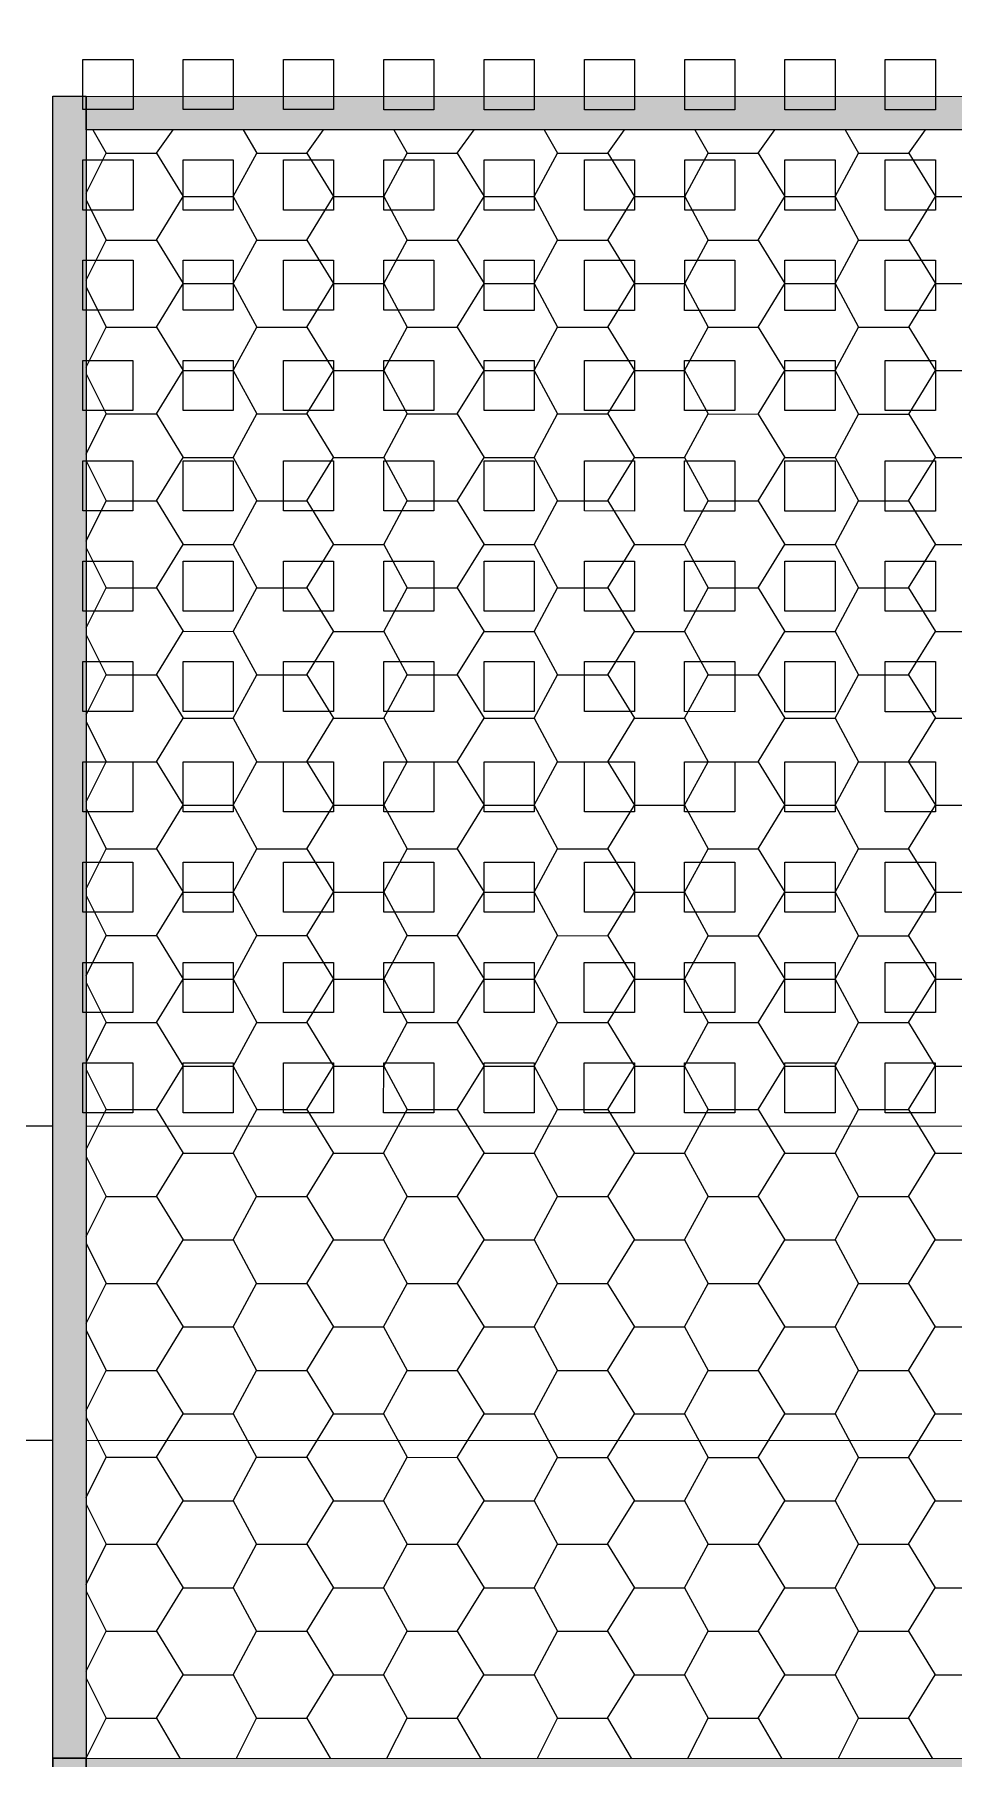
# Model space of a CAD drawing. Extents: x 3377 to 3790, y 1673 to 1846.
# Drawn here: x 3518.542 to 3519.705, y 1739.272 to 1741.454 of the extents above; entities that cross this region are included whole.
import ezdxf

# ---------------------------------------------------------------- set-up
doc = ezdxf.new("R2010")
doc.units = 0
doc.header["$LTSCALE"] = 2
doc.layers.add('PDF7_0', color=7, linetype='Continuous', true_color=0xc6c6c6)
doc.layers.add('PDF7_04-DETALHE', color=7, linetype='Continuous', true_color=0xc6c6c6)

msp = doc.modelspace()

# ---------------------------------------------------------------- linework, layer by layer
at = {"layer": 'PDF7_0', "color": 7, "lineweight": 0}
msp.add_lwpolyline([(3535.3855, 1740.0119), (3535.4109, 1740.0246, 0.281336), (3525.315, 1746.2033, 0.281573), (3515.2182, 1740.026), (3515.2436, 1740.0133, -0.281686), (3525.315, 1746.1737, -0.281456)], format="xyb", close=True, dxfattribs=at)
for points in [[(3535.1359, 1740.2658, 0.27384), (3525.315, 1746.0721, 0.27384), (3515.4933, 1740.2672), (3515.8402, 1740.0725, -0.27356), (3525.3149, 1745.6743, -0.273821), (3534.7846, 1740.0712), (3534.7381, 1740.1558), (3535.0893, 1740.3547), (3535.1359, 1740.2658), (3535.212, 1740.0712)], [(3535.0851, 1740.2828, 0.272189), (3525.315, 1746.0383, 0.272189), (3515.5441, 1740.2841), (3515.8276, 1740.1233, -0.272462), (3525.3149, 1745.7124), (3525.315, 1746.0383), (3525.3149, 1745.7124, -0.272294), (3534.8016, 1740.122)], [(3535.1866, 1740.0712), (3534.7846, 1740.0712), (3534.6704, 1740.0712, 0.272283), (3525.3149, 1745.5728, 0.272349), (3515.9545, 1740.0725), (3515.8402, 1740.0725), (3515.4425, 1740.0725)]]:
    msp.add_lwpolyline(points, format="xyb", dxfattribs=at)
for points in [[(3518.5653, 1740.0723), (3516.3015, 1740.0725), (3516.5173, 1740.4363), (3516.7543, 1740.7875), (3516.9997, 1741.1303), (3517.2621, 1741.4603), (3517.533, 1741.7819), (3517.8207, 1742.0908), (3518.1212, 1742.387), (3518.4301, 1742.6747), (3521.8661, 1742.6744), (3521.866, 1741.3754)], [(3520.7953, 1740.0722), (3518.6076, 1740.0723)], [(3518.5653, 1739.6745), (3515.8402, 1739.6747), (3515.8401, 1737.9737)], [(3520.7953, 1739.6744), (3518.6076, 1739.6745)], [(3518.5653, 1739.2725), (3518.5651, 1737.1737)]]:
    msp.add_lwpolyline(points, dxfattribs=at)
for points in [[(3518.5654, 1741.3756), (3518.6077, 1741.3756), (3518.6076, 1739.2725), (3518.5653, 1739.2725)], [(3520.7954, 1741.3755), (3520.7954, 1741.3331), (3518.6077, 1741.3333), (3518.6077, 1741.3756)], [(3518.5653, 1739.2725), (3518.6076, 1739.2725), (3518.6074, 1737.1737), (3518.5651, 1737.1737)], [(3518.6074, 1737.1737), (3518.6076, 1739.2725)], [(3520.7953, 1739.2724), (3520.7953, 1739.2343), (3518.6076, 1739.2345), (3518.6076, 1739.2725)]]:
    msp.add_lwpolyline(points, close=True, dxfattribs=at)
at = {"layer": 'PDF7_0', "lineweight": 0}
for points in [[(3518.6162, 1741.3333), (3518.6331, 1741.3037), (3518.6966, 1741.3037), (3518.7177, 1741.3333)], [(3518.8066, 1741.3333), (3518.8235, 1741.3036), (3518.887, 1741.3036), (3518.9082, 1741.3333)], [(3518.997, 1741.3333), (3519.0139, 1741.3036), (3519.0774, 1741.3036), (3519.0986, 1741.3332)], [(3519.1874, 1741.3332), (3519.2044, 1741.3036), (3519.2678, 1741.3036), (3519.289, 1741.3332)], [(3519.3779, 1741.3332), (3519.3948, 1741.3036), (3519.4583, 1741.3036), (3519.4794, 1741.3332)], [(3519.5683, 1741.3332), (3519.5852, 1741.3036), (3519.6487, 1741.3036), (3519.6698, 1741.3332)], [(3518.6077, 1741.2529), (3518.6331, 1741.3037)], [(3518.6966, 1741.3037), (3518.7304, 1741.2486), (3518.7939, 1741.2486), (3518.8235, 1741.3036)], [(3518.887, 1741.3036), (3518.9209, 1741.2486), (3518.9843, 1741.2486), (3519.0139, 1741.3036)], [(3519.0774, 1741.3036), (3519.1113, 1741.2486), (3519.1747, 1741.2486), (3519.2044, 1741.3036)], [(3519.2678, 1741.3036), (3519.3017, 1741.2486), (3519.3652, 1741.2486), (3519.3948, 1741.3036)], [(3519.4583, 1741.3036), (3519.4921, 1741.2486), (3519.5556, 1741.2486), (3519.5852, 1741.3036)], [(3519.6487, 1741.3036), (3519.6825, 1741.2486), (3519.746, 1741.2486), (3519.7756, 1741.3036)], [(3518.6077, 1741.2444), (3518.6331, 1741.1936), (3518.6966, 1741.1936), (3518.7304, 1741.2486)], [(3518.7939, 1741.2486), (3518.8235, 1741.1936), (3518.887, 1741.1936), (3518.9209, 1741.2486)], [(3518.9843, 1741.2486), (3519.0139, 1741.1936), (3519.0774, 1741.1936), (3519.1113, 1741.2486)], [(3519.1747, 1741.2486), (3519.2044, 1741.1936), (3519.2678, 1741.1936), (3519.3017, 1741.2486)], [(3519.3652, 1741.2486), (3519.3948, 1741.1936), (3519.4582, 1741.1936), (3519.4921, 1741.2486)], [(3519.5556, 1741.2486), (3519.5852, 1741.1936), (3519.6487, 1741.1936), (3519.6825, 1741.2486)], [(3518.6077, 1741.1429), (3518.6331, 1741.1936)], [(3518.6966, 1741.1936), (3518.7304, 1741.1386), (3518.7939, 1741.1386), (3518.8235, 1741.1936)], [(3518.887, 1741.1936), (3518.9208, 1741.1386), (3518.9843, 1741.1386), (3519.0139, 1741.1936)], [(3519.0774, 1741.1936), (3519.1113, 1741.1386), (3519.1747, 1741.1386), (3519.2044, 1741.1936)], [(3519.2678, 1741.1936), (3519.3017, 1741.1386), (3519.3652, 1741.1386), (3519.3948, 1741.1936)], [(3519.4582, 1741.1936), (3519.4921, 1741.1386), (3519.5556, 1741.1386), (3519.5852, 1741.1936)], [(3519.6487, 1741.1936), (3519.6825, 1741.1386), (3519.746, 1741.1386), (3519.7756, 1741.1936)], [(3518.6077, 1741.1344), (3518.6331, 1741.0836), (3518.6966, 1741.0836), (3518.7304, 1741.1386)], [(3518.7939, 1741.1386), (3518.8235, 1741.0836), (3518.887, 1741.0836), (3518.9208, 1741.1386)], [(3518.9843, 1741.1386), (3519.0139, 1741.0836), (3519.0774, 1741.0836), (3519.1113, 1741.1386)], [(3519.1747, 1741.1386), (3519.2044, 1741.0836), (3519.2678, 1741.0836), (3519.3017, 1741.1386)], [(3519.3652, 1741.1386), (3519.3948, 1741.0836), (3519.4582, 1741.0836), (3519.4921, 1741.1386)], [(3519.5556, 1741.1386), (3519.5852, 1741.0836), (3519.6487, 1741.0836), (3519.6825, 1741.1386)], [(3518.6077, 1741.0328), (3518.6331, 1741.0836)], [(3518.6966, 1741.0836), (3518.7304, 1741.0286), (3518.7939, 1741.0286), (3518.8235, 1741.0836)], [(3518.887, 1741.0836), (3518.9208, 1741.0286), (3518.9843, 1741.0286), (3519.0139, 1741.0836)], [(3519.0774, 1741.0836), (3519.1113, 1741.0286), (3519.1747, 1741.0286), (3519.2044, 1741.0836)], [(3519.2678, 1741.0836), (3519.3017, 1741.0286), (3519.3651, 1741.0286), (3519.3948, 1741.0836)], [(3519.4582, 1741.0836), (3519.4921, 1741.0286), (3519.5556, 1741.0286), (3519.5852, 1741.0836)], [(3519.6487, 1741.0836), (3519.6825, 1741.0285), (3519.746, 1741.0285), (3519.7756, 1741.0835)], [(3518.6077, 1741.0244), (3518.6331, 1740.9736), (3518.6966, 1740.9736), (3518.7304, 1741.0286)], [(3518.7939, 1741.0286), (3518.8235, 1740.9736), (3518.887, 1740.9736), (3518.9208, 1741.0286)], [(3518.9843, 1741.0286), (3519.0139, 1740.9736), (3519.0774, 1740.9736), (3519.1113, 1741.0286)], [(3519.1747, 1741.0286), (3519.2043, 1740.9736), (3519.2678, 1740.9736), (3519.3017, 1741.0286)], [(3519.3651, 1741.0286), (3519.3948, 1740.9736), (3519.4582, 1740.9735), (3519.4921, 1741.0286)], [(3519.5556, 1741.0286), (3519.5852, 1740.9735), (3519.6487, 1740.9735), (3519.6825, 1741.0285)], [(3518.6077, 1740.9228), (3518.6331, 1740.9736)], [(3518.6966, 1740.9736), (3518.7304, 1740.9186), (3518.7939, 1740.9186), (3518.8235, 1740.9736)], [(3518.887, 1740.9736), (3518.9208, 1740.9186), (3518.9843, 1740.9186), (3519.0139, 1740.9736)], [(3519.0774, 1740.9736), (3519.1112, 1740.9186), (3519.1747, 1740.9186), (3519.2043, 1740.9736)], [(3519.2678, 1740.9736), (3519.3017, 1740.9185), (3519.3651, 1740.9185), (3519.3948, 1740.9736)], [(3519.4582, 1740.9735), (3519.4921, 1740.9185), (3519.5556, 1740.9185), (3519.5852, 1740.9735)], [(3519.6487, 1740.9735), (3519.6825, 1740.9185), (3519.746, 1740.9185), (3519.7756, 1740.9735)], [(3518.6077, 1740.9144), (3518.6331, 1740.8636), (3518.6966, 1740.8636), (3518.7304, 1740.9186)], [(3518.7939, 1740.9186), (3518.8235, 1740.8636), (3518.887, 1740.8636), (3518.9208, 1740.9186)], [(3518.9843, 1740.9186), (3519.0139, 1740.8636), (3519.0774, 1740.8636), (3519.1112, 1740.9186)], [(3519.1747, 1740.9186), (3519.2043, 1740.8635), (3519.2678, 1740.8635), (3519.3017, 1740.9185)], [(3519.3651, 1740.9185), (3519.3948, 1740.8635), (3519.4582, 1740.8635), (3519.4921, 1740.9185)], [(3519.5556, 1740.9185), (3519.5852, 1740.8635), (3519.6486, 1740.8635), (3519.6825, 1740.9185)], [(3518.6077, 1740.8128), (3518.6331, 1740.8636)], [(3518.6966, 1740.8636), (3518.7304, 1740.8086), (3518.7939, 1740.8086), (3518.8235, 1740.8636)], [(3518.887, 1740.8636), (3518.9208, 1740.8086), (3518.9843, 1740.8086), (3519.0139, 1740.8636)], [(3519.0774, 1740.8636), (3519.1112, 1740.8085), (3519.1747, 1740.8085), (3519.2043, 1740.8635)], [(3519.2678, 1740.8635), (3519.3017, 1740.8085), (3519.3651, 1740.8085), (3519.3948, 1740.8635)], [(3519.4582, 1740.8635), (3519.4921, 1740.8085), (3519.5555, 1740.8085), (3519.5852, 1740.8635)], [(3519.6486, 1740.8635), (3519.6825, 1740.8085), (3519.746, 1740.8085), (3519.7756, 1740.8635)], [(3518.6077, 1740.8043), (3518.6331, 1740.7536), (3518.6966, 1740.7536), (3518.7304, 1740.8086)], [(3518.7939, 1740.8086), (3518.8235, 1740.7536), (3518.887, 1740.7535), (3518.9208, 1740.8086)], [(3518.9843, 1740.8086), (3519.0139, 1740.7535), (3519.0774, 1740.7535), (3519.1112, 1740.8085)], [(3519.1747, 1740.8085), (3519.2043, 1740.7535), (3519.2678, 1740.7535), (3519.3017, 1740.8085)], [(3519.3651, 1740.8085), (3519.3947, 1740.7535), (3519.4582, 1740.7535), (3519.4921, 1740.8085)], [(3519.5555, 1740.8085), (3519.5852, 1740.7535), (3519.6486, 1740.7535), (3519.6825, 1740.8085)], [(3518.6077, 1740.7028), (3518.6331, 1740.7536)], [(3518.6966, 1740.7536), (3518.7304, 1740.6986), (3518.7939, 1740.6985), (3518.8235, 1740.7536)], [(3518.887, 1740.7535), (3518.9208, 1740.6985), (3518.9843, 1740.6985), (3519.0139, 1740.7535)], [(3519.0774, 1740.7535), (3519.1112, 1740.6985), (3519.1747, 1740.6985), (3519.2043, 1740.7535)], [(3519.2678, 1740.7535), (3519.3016, 1740.6985), (3519.3651, 1740.6985), (3519.3947, 1740.7535)], [(3519.4582, 1740.7535), (3519.4921, 1740.6985), (3519.5555, 1740.6985), (3519.5852, 1740.7535)], [(3519.6486, 1740.7535), (3519.6825, 1740.6985), (3519.746, 1740.6985), (3519.7756, 1740.7535)], [(3518.6077, 1740.6943), (3518.6331, 1740.6435), (3518.6965, 1740.6435), (3518.7304, 1740.6986)], [(3518.7939, 1740.6985), (3518.8235, 1740.6435), (3518.887, 1740.6435), (3518.9208, 1740.6985)], [(3518.9843, 1740.6985), (3519.0139, 1740.6435), (3519.0774, 1740.6435), (3519.1112, 1740.6985)], [(3519.1747, 1740.6985), (3519.2043, 1740.6435), (3519.2678, 1740.6435), (3519.3016, 1740.6985)], [(3519.3651, 1740.6985), (3519.3947, 1740.6435), (3519.4582, 1740.6435), (3519.4921, 1740.6985)], [(3519.5555, 1740.6985), (3519.5852, 1740.6435), (3519.6486, 1740.6435), (3519.6825, 1740.6985)], [(3518.6077, 1740.5928), (3518.6331, 1740.6435)], [(3518.6965, 1740.6435), (3518.7304, 1740.5885), (3518.7939, 1740.5885), (3518.8235, 1740.6435)], [(3518.887, 1740.6435), (3518.9208, 1740.5885), (3518.9843, 1740.5885), (3519.0139, 1740.6435)], [(3519.0774, 1740.6435), (3519.1112, 1740.5885), (3519.1747, 1740.5885), (3519.2043, 1740.6435)], [(3519.2678, 1740.6435), (3519.3016, 1740.5885), (3519.3651, 1740.5885), (3519.3947, 1740.6435)], [(3519.4582, 1740.6435), (3519.4921, 1740.5885), (3519.5555, 1740.5885), (3519.5852, 1740.6435)], [(3519.6486, 1740.6435), (3519.6825, 1740.5885), (3519.7459, 1740.5885), (3519.7756, 1740.6435)], [(3518.6077, 1740.5843), (3518.6331, 1740.5335), (3518.6965, 1740.5335), (3518.7304, 1740.5885)], [(3518.7939, 1740.5885), (3518.8235, 1740.5335), (3518.887, 1740.5335), (3518.9208, 1740.5885)], [(3518.9843, 1740.5885), (3519.0139, 1740.5335), (3519.0774, 1740.5335), (3519.1112, 1740.5885)], [(3519.1747, 1740.5885), (3519.2043, 1740.5335), (3519.2678, 1740.5335), (3519.3016, 1740.5885)], [(3519.3651, 1740.5885), (3519.3947, 1740.5335), (3519.4582, 1740.5335), (3519.4921, 1740.5885)], [(3519.5555, 1740.5885), (3519.5851, 1740.5335), (3519.6486, 1740.5335), (3519.6825, 1740.5885)], [(3518.6077, 1740.4828), (3518.6331, 1740.5335)], [(3518.6965, 1740.5335), (3518.7304, 1740.4785), (3518.7939, 1740.4785), (3518.8235, 1740.5335)], [(3518.887, 1740.5335), (3518.9208, 1740.4785), (3518.9843, 1740.4785), (3519.0139, 1740.5335)], [(3519.0774, 1740.5335), (3519.1112, 1740.4785), (3519.1747, 1740.4785), (3519.2043, 1740.5335)], [(3519.2678, 1740.5335), (3519.3016, 1740.4785), (3519.3651, 1740.4785), (3519.3947, 1740.5335)], [(3519.4582, 1740.5335), (3519.4921, 1740.4785), (3519.5555, 1740.4785), (3519.5851, 1740.5335)], [(3519.6486, 1740.5335), (3519.6825, 1740.4784), (3519.7459, 1740.4784), (3519.7756, 1740.5335)], [(3518.6077, 1740.4743), (3518.6331, 1740.4235), (3518.6965, 1740.4235), (3518.7304, 1740.4785)], [(3518.7939, 1740.4785), (3518.8235, 1740.4235), (3518.8869, 1740.4235), (3518.9208, 1740.4785)], [(3518.9843, 1740.4785), (3519.0139, 1740.4235), (3519.0774, 1740.4235), (3519.1112, 1740.4785)], [(3519.1747, 1740.4785), (3519.2043, 1740.4235), (3519.2678, 1740.4235), (3519.3016, 1740.4785)], [(3519.3651, 1740.4785), (3519.3947, 1740.4235), (3519.4582, 1740.4235), (3519.4921, 1740.4785)], [(3519.5555, 1740.4785), (3519.5851, 1740.4234), (3519.6486, 1740.4234), (3519.6825, 1740.4784)], [(3518.6077, 1740.3727), (3518.6331, 1740.4235)], [(3518.6965, 1740.4235), (3518.7304, 1740.3685), (3518.7938, 1740.3685), (3518.8235, 1740.4235)], [(3518.8869, 1740.4235), (3518.9208, 1740.3685), (3518.9843, 1740.3685), (3519.0139, 1740.4235)], [(3519.0774, 1740.4235), (3519.1112, 1740.3685), (3519.1747, 1740.3685), (3519.2043, 1740.4235)], [(3519.2678, 1740.4235), (3519.3016, 1740.3685), (3519.3651, 1740.3685), (3519.3947, 1740.4235)], [(3519.4582, 1740.4235), (3519.492, 1740.3684), (3519.5555, 1740.3684), (3519.5851, 1740.4234)], [(3519.6486, 1740.4234), (3519.6825, 1740.3684), (3519.7459, 1740.3684), (3519.7756, 1740.4234)], [(3518.6077, 1740.3643), (3518.633, 1740.3135), (3518.6965, 1740.3135), (3518.7304, 1740.3685)], [(3518.7938, 1740.3685), (3518.8235, 1740.3135), (3518.8869, 1740.3135), (3518.9208, 1740.3685)], [(3518.9843, 1740.3685), (3519.0139, 1740.3135), (3519.0774, 1740.3135), (3519.1112, 1740.3685)], [(3519.1747, 1740.3685), (3519.2043, 1740.3135), (3519.2678, 1740.3134), (3519.3016, 1740.3685)], [(3519.3651, 1740.3685), (3519.3947, 1740.3134), (3519.4582, 1740.3134), (3519.492, 1740.3684)], [(3519.5555, 1740.3684), (3519.5851, 1740.3134), (3519.6486, 1740.3134), (3519.6825, 1740.3684)], [(3518.6077, 1740.2627), (3518.633, 1740.3135)], [(3518.6965, 1740.3135), (3518.7304, 1740.2585), (3518.7938, 1740.2585), (3518.8235, 1740.3135)], [(3518.8869, 1740.3135), (3518.9208, 1740.2585), (3518.9843, 1740.2585), (3519.0139, 1740.3135)], [(3519.0774, 1740.3135), (3519.1112, 1740.2585), (3519.1747, 1740.2584), (3519.2043, 1740.3135)], [(3519.2678, 1740.3134), (3519.3016, 1740.2584), (3519.3651, 1740.2584), (3519.3947, 1740.3134)], [(3519.4582, 1740.3134), (3519.492, 1740.2584), (3519.5555, 1740.2584), (3519.5851, 1740.3134)], [(3519.6486, 1740.3134), (3519.6825, 1740.2584), (3519.7459, 1740.2584), (3519.7756, 1740.3134)], [(3518.6077, 1740.2543), (3518.633, 1740.2035), (3518.6965, 1740.2035), (3518.7304, 1740.2585)], [(3518.7938, 1740.2585), (3518.8235, 1740.2035), (3518.8869, 1740.2035), (3518.9208, 1740.2585)], [(3518.9843, 1740.2585), (3519.0139, 1740.2034), (3519.0773, 1740.2034), (3519.1112, 1740.2585)], [(3519.1747, 1740.2584), (3519.2043, 1740.2034), (3519.2678, 1740.2034), (3519.3016, 1740.2584)], [(3519.3651, 1740.2584), (3519.3947, 1740.2034), (3519.4582, 1740.2034), (3519.492, 1740.2584)], [(3519.5555, 1740.2584), (3519.5851, 1740.2034), (3519.6486, 1740.2034), (3519.6825, 1740.2584)], [(3518.6076, 1740.1527), (3518.633, 1740.2035)], [(3518.6965, 1740.2035), (3518.7304, 1740.1485), (3518.7938, 1740.1485), (3518.8235, 1740.2035)], [(3518.8869, 1740.2035), (3518.9208, 1740.1484), (3518.9843, 1740.1484), (3519.0139, 1740.2034)], [(3519.0773, 1740.2034), (3519.1112, 1740.1484), (3519.1747, 1740.1484), (3519.2043, 1740.2034)], [(3519.2678, 1740.2034), (3519.3016, 1740.1484), (3519.3651, 1740.1484), (3519.3947, 1740.2034)], [(3519.4582, 1740.2034), (3519.492, 1740.1484), (3519.5555, 1740.1484), (3519.5851, 1740.2034)], [(3519.6486, 1740.2034), (3519.6824, 1740.1484), (3519.7459, 1740.1484), (3519.7755, 1740.2034)], [(3518.6076, 1740.1442), (3518.633, 1740.0935), (3518.6965, 1740.0934), (3518.7304, 1740.1485)], [(3518.7938, 1740.1485), (3518.8235, 1740.0934), (3518.8869, 1740.0934), (3518.9208, 1740.1484)], [(3518.9843, 1740.1484), (3519.0139, 1740.0934), (3519.0773, 1740.0934), (3519.1112, 1740.1484)], [(3519.1747, 1740.1484), (3519.2043, 1740.0934), (3519.2678, 1740.0934), (3519.3016, 1740.1484)], [(3519.3651, 1740.1484), (3519.3947, 1740.0934), (3519.4582, 1740.0934), (3519.492, 1740.1484)], [(3519.5555, 1740.1484), (3519.5851, 1740.0934), (3519.6486, 1740.0934), (3519.6824, 1740.1484)], [(3518.6076, 1740.0427), (3518.633, 1740.0935)], [(3518.6965, 1740.0934), (3518.7304, 1740.0384), (3518.7938, 1740.0384), (3518.8235, 1740.0934)], [(3518.8869, 1740.0934), (3518.9208, 1740.0384), (3518.9842, 1740.0384), (3519.0139, 1740.0934)], [(3519.0773, 1740.0934), (3519.1112, 1740.0384), (3519.1747, 1740.0384), (3519.2043, 1740.0934)], [(3519.2678, 1740.0934), (3519.3016, 1740.0384), (3519.3651, 1740.0384), (3519.3947, 1740.0934)], [(3519.4582, 1740.0934), (3519.492, 1740.0384), (3519.5555, 1740.0384), (3519.5851, 1740.0934)], [(3519.6486, 1740.0934), (3519.6824, 1740.0384), (3519.7459, 1740.0384), (3519.7755, 1740.0934)], [(3518.6076, 1740.0342), (3518.633, 1739.9834), (3518.6965, 1739.9834), (3518.7304, 1740.0384)], [(3518.7938, 1740.0384), (3518.8234, 1739.9834), (3518.8869, 1739.9834), (3518.9208, 1740.0384)], [(3518.9842, 1740.0384), (3519.0139, 1739.9834), (3519.0773, 1739.9834), (3519.1112, 1740.0384)], [(3519.1747, 1740.0384), (3519.2043, 1739.9834), (3519.2678, 1739.9834), (3519.3016, 1740.0384)], [(3519.3651, 1740.0384), (3519.3947, 1739.9834), (3519.4582, 1739.9834), (3519.492, 1740.0384)], [(3519.5555, 1740.0384), (3519.5851, 1739.9834), (3519.6486, 1739.9834), (3519.6824, 1740.0384)], [(3518.6076, 1739.9327), (3518.633, 1739.9834)], [(3518.6965, 1739.9834), (3518.7303, 1739.9284), (3518.7938, 1739.9284), (3518.8234, 1739.9834)], [(3518.8869, 1739.9834), (3518.9208, 1739.9284), (3518.9842, 1739.9284), (3519.0139, 1739.9834)], [(3519.0773, 1739.9834), (3519.1112, 1739.9284), (3519.1747, 1739.9284), (3519.2043, 1739.9834)], [(3519.2678, 1739.9834), (3519.3016, 1739.9284), (3519.3651, 1739.9284), (3519.3947, 1739.9834)], [(3519.4582, 1739.9834), (3519.492, 1739.9284), (3519.5555, 1739.9284), (3519.5851, 1739.9834)], [(3519.6486, 1739.9834), (3519.6824, 1739.9284), (3519.7459, 1739.9284), (3519.7755, 1739.9834)], [(3518.6076, 1739.9242), (3518.633, 1739.8734), (3518.6965, 1739.8734), (3518.7303, 1739.9284)], [(3518.7938, 1739.9284), (3518.8234, 1739.8734), (3518.8869, 1739.8734), (3518.9208, 1739.9284)], [(3518.9842, 1739.9284), (3519.0139, 1739.8734), (3519.0773, 1739.8734), (3519.1112, 1739.9284)], [(3519.1747, 1739.9284), (3519.2043, 1739.8734), (3519.2677, 1739.8734), (3519.3016, 1739.9284)], [(3519.3651, 1739.9284), (3519.3947, 1739.8734), (3519.4582, 1739.8734), (3519.492, 1739.9284)], [(3519.5555, 1739.9284), (3519.5851, 1739.8734), (3519.6486, 1739.8733), (3519.6824, 1739.9284)], [(3518.6076, 1739.8226), (3518.633, 1739.8734)], [(3518.6965, 1739.8734), (3518.7303, 1739.8184), (3518.7938, 1739.8184), (3518.8234, 1739.8734)], [(3518.8869, 1739.8734), (3518.9208, 1739.8184), (3518.9842, 1739.8184), (3519.0139, 1739.8734)], [(3519.0773, 1739.8734), (3519.1112, 1739.8184), (3519.1746, 1739.8184), (3519.2043, 1739.8734)], [(3519.2677, 1739.8734), (3519.3016, 1739.8184), (3519.3651, 1739.8184), (3519.3947, 1739.8734)], [(3519.4582, 1739.8734), (3519.492, 1739.8183), (3519.5555, 1739.8183), (3519.5851, 1739.8734)], [(3519.6486, 1739.8733), (3519.6824, 1739.8183), (3519.7459, 1739.8183), (3519.7755, 1739.8733)], [(3518.6076, 1739.8142), (3518.633, 1739.7634), (3518.6965, 1739.7634), (3518.7303, 1739.8184)], [(3518.7938, 1739.8184), (3518.8234, 1739.7634), (3518.8869, 1739.7634), (3518.9208, 1739.8184)], [(3518.9842, 1739.8184), (3519.0138, 1739.7634), (3519.0773, 1739.7634), (3519.1112, 1739.8184)], [(3519.1746, 1739.8184), (3519.2043, 1739.7634), (3519.2677, 1739.7634), (3519.3016, 1739.8184)], [(3519.3651, 1739.8184), (3519.3947, 1739.7633), (3519.4582, 1739.7633), (3519.492, 1739.8183)], [(3519.5555, 1739.8183), (3519.5851, 1739.7633), (3519.6486, 1739.7633), (3519.6824, 1739.8183)], [(3518.6076, 1739.7126), (3518.633, 1739.7634)], [(3518.6965, 1739.7634), (3518.7303, 1739.7084), (3518.7938, 1739.7084), (3518.8234, 1739.7634)], [(3518.8869, 1739.7634), (3518.9207, 1739.7084), (3518.9842, 1739.7084), (3519.0138, 1739.7634)], [(3519.0773, 1739.7634), (3519.1112, 1739.7084), (3519.1746, 1739.7084), (3519.2043, 1739.7634)], [(3519.2677, 1739.7634), (3519.3016, 1739.7083), (3519.3651, 1739.7083), (3519.3947, 1739.7633)], [(3519.4582, 1739.7633), (3519.492, 1739.7083), (3519.5555, 1739.7083), (3519.5851, 1739.7633)], [(3519.6486, 1739.7633), (3519.6824, 1739.7083), (3519.7459, 1739.7083), (3519.7755, 1739.7633)], [(3518.6076, 1739.7042), (3518.633, 1739.6534), (3518.6965, 1739.6534), (3518.7303, 1739.7084)], [(3518.7938, 1739.7084), (3518.8234, 1739.6534), (3518.8869, 1739.6534), (3518.9207, 1739.7084)], [(3518.9842, 1739.7084), (3519.0138, 1739.6534), (3519.0773, 1739.6533), (3519.1112, 1739.7084)], [(3519.1746, 1739.7084), (3519.2043, 1739.6533), (3519.2677, 1739.6533), (3519.3016, 1739.7083)], [(3519.3651, 1739.7083), (3519.3947, 1739.6533), (3519.4581, 1739.6533), (3519.492, 1739.7083)], [(3519.5555, 1739.7083), (3519.5851, 1739.6533), (3519.6486, 1739.6533), (3519.6824, 1739.7083)], [(3518.6076, 1739.6026), (3518.633, 1739.6534)], [(3518.6965, 1739.6534), (3518.7303, 1739.5984), (3518.7938, 1739.5984), (3518.8234, 1739.6534)], [(3518.8869, 1739.6534), (3518.9207, 1739.5984), (3518.9842, 1739.5983), (3519.0138, 1739.6534)], [(3519.0773, 1739.6533), (3519.1112, 1739.5983), (3519.1746, 1739.5983), (3519.2043, 1739.6533)], [(3519.2677, 1739.6533), (3519.3016, 1739.5983), (3519.365, 1739.5983), (3519.3947, 1739.6533)], [(3519.4581, 1739.6533), (3519.492, 1739.5983), (3519.5555, 1739.5983), (3519.5851, 1739.6533)], [(3519.6486, 1739.6533), (3519.6824, 1739.5983), (3519.7459, 1739.5983), (3519.7755, 1739.6533)], [(3518.6076, 1739.5941), (3518.633, 1739.5434), (3518.6965, 1739.5434), (3518.7303, 1739.5984)], [(3518.7938, 1739.5984), (3518.8234, 1739.5433), (3518.8869, 1739.5433), (3518.9207, 1739.5984)], [(3518.9842, 1739.5983), (3519.0138, 1739.5433), (3519.0773, 1739.5433), (3519.1112, 1739.5983)], [(3519.1746, 1739.5983), (3519.2042, 1739.5433), (3519.2677, 1739.5433), (3519.3016, 1739.5983)], [(3519.365, 1739.5983), (3519.3947, 1739.5433), (3519.4581, 1739.5433), (3519.492, 1739.5983)], [(3519.5555, 1739.5983), (3519.5851, 1739.5433), (3519.6486, 1739.5433), (3519.6824, 1739.5983)], [(3518.6076, 1739.4926), (3518.633, 1739.5434)], [(3518.6965, 1739.5434), (3518.7303, 1739.4883), (3518.7938, 1739.4883), (3518.8234, 1739.5433)], [(3518.8869, 1739.5433), (3518.9207, 1739.4883), (3518.9842, 1739.4883), (3519.0138, 1739.5433)], [(3519.0773, 1739.5433), (3519.1112, 1739.4883), (3519.1746, 1739.4883), (3519.2042, 1739.5433)], [(3519.2677, 1739.5433), (3519.3016, 1739.4883), (3519.365, 1739.4883), (3519.3947, 1739.5433)], [(3519.4581, 1739.5433), (3519.492, 1739.4883), (3519.5555, 1739.4883), (3519.5851, 1739.5433)], [(3519.6486, 1739.5433), (3519.6824, 1739.4883), (3519.7459, 1739.4883), (3519.7755, 1739.5433)], [(3518.6076, 1739.4841), (3518.633, 1739.4333), (3518.6965, 1739.4333), (3518.7303, 1739.4883)], [(3518.7938, 1739.4883), (3518.8234, 1739.4333), (3518.8869, 1739.4333), (3518.9207, 1739.4883)], [(3518.9842, 1739.4883), (3519.0138, 1739.4333), (3519.0773, 1739.4333), (3519.1112, 1739.4883)], [(3519.1746, 1739.4883), (3519.2042, 1739.4333), (3519.2677, 1739.4333), (3519.3016, 1739.4883)], [(3519.365, 1739.4883), (3519.3947, 1739.4333), (3519.4581, 1739.4333), (3519.492, 1739.4883)], [(3519.5555, 1739.4883), (3519.5851, 1739.4333), (3519.6485, 1739.4333), (3519.6824, 1739.4883)], [(3518.6076, 1739.3826), (3518.633, 1739.4333)], [(3518.6965, 1739.4333), (3518.7303, 1739.3783), (3518.7938, 1739.3783), (3518.8234, 1739.4333)], [(3518.8869, 1739.4333), (3518.9207, 1739.3783), (3518.9842, 1739.3783), (3519.0138, 1739.4333)], [(3519.0773, 1739.4333), (3519.1111, 1739.3783), (3519.1746, 1739.3783), (3519.2042, 1739.4333)], [(3519.2677, 1739.4333), (3519.3016, 1739.3783), (3519.365, 1739.3783), (3519.3947, 1739.4333)], [(3519.4581, 1739.4333), (3519.492, 1739.3783), (3519.5555, 1739.3783), (3519.5851, 1739.4333)], [(3519.6485, 1739.4333), (3519.6824, 1739.3783), (3519.7459, 1739.3783), (3519.7755, 1739.4333)], [(3518.6965, 1739.3233), (3518.7303, 1739.3783)], [(3518.7938, 1739.3783), (3518.8234, 1739.3233), (3518.8869, 1739.3233), (3518.9165, 1739.2725)], [(3518.8869, 1739.3233), (3518.9207, 1739.3783)], [(3518.9842, 1739.3783), (3519.0138, 1739.3233), (3519.0773, 1739.3233), (3519.1069, 1739.2725)], [(3519.0773, 1739.3233), (3519.1111, 1739.3783)], [(3519.1746, 1739.3783), (3519.2042, 1739.3233), (3519.2677, 1739.3233), (3519.2973, 1739.2725)], [(3519.2677, 1739.3233), (3519.3016, 1739.3783)], [(3519.365, 1739.3783), (3519.3947, 1739.3233), (3519.4581, 1739.3233), (3519.4877, 1739.2725)], [(3519.4581, 1739.3233), (3519.492, 1739.3783)], [(3519.5555, 1739.3783), (3519.5851, 1739.3233), (3519.6485, 1739.3233), (3519.6782, 1739.2725)], [(3519.6485, 1739.3233), (3519.6824, 1739.3783)], [(3518.6076, 1739.3741), (3518.633, 1739.3233), (3518.6965, 1739.3233), (3518.7261, 1739.2725)], [(3518.6076, 1739.2725), (3518.633, 1739.3233)], [(3518.798, 1739.2725), (3518.8234, 1739.3233)], [(3518.9884, 1739.2725), (3519.0138, 1739.3233)], [(3519.1788, 1739.2725), (3519.2042, 1739.3233)], [(3519.3693, 1739.2725), (3519.3947, 1739.3233)], [(3519.5597, 1739.2725), (3519.5851, 1739.3233)]]:
    msp.add_lwpolyline(points, dxfattribs=at)
at = {"layer": 'PDF7_0', "color": 9, "true_color": 0xc1c1c1, "transparency": 33554559}
for points in [[(3518.5654, 1741.3756), (3518.6076, 1739.2725), (3518.5653, 1739.2725)], [(3518.6077, 1741.3756), (3518.5654, 1741.3756), (3518.6076, 1739.2725)], [(3520.7954, 1741.3755), (3518.6077, 1741.3756), (3520.7954, 1741.3331)], [(3518.6077, 1741.3756), (3520.7954, 1741.3331), (3518.6077, 1741.3333)], [(3518.5653, 1739.2725), (3518.6074, 1737.1737), (3518.5651, 1737.1737)], [(3518.6076, 1739.2725), (3518.5653, 1739.2725), (3518.6074, 1737.1737)], [(3520.7953, 1739.2724), (3518.6076, 1739.2725), (3520.7953, 1739.2343)], [(3518.6076, 1739.2725), (3520.7953, 1739.2343), (3518.6076, 1739.2345)]]:
    msp.add_solid(points, dxfattribs=at)
at = {"layer": 'PDF7_04-DETALHE', "lineweight": 0}
for points in [[(3518.667, 1741.4221), (3518.667, 1741.3587), (3518.6035, 1741.3587), (3518.6035, 1741.4221)], [(3518.7939, 1741.4221), (3518.7939, 1741.3587), (3518.7304, 1741.3587), (3518.7304, 1741.4221)], [(3518.9209, 1741.4221), (3518.9209, 1741.3587), (3518.8574, 1741.3587), (3518.8574, 1741.4221)], [(3519.0478, 1741.4221), (3519.0478, 1741.3586), (3518.9843, 1741.3586), (3518.9843, 1741.4221)], [(3519.1748, 1741.4221), (3519.1747, 1741.3586), (3519.1113, 1741.3586), (3519.1113, 1741.4221)], [(3519.3017, 1741.4221), (3519.3017, 1741.3586), (3519.2382, 1741.3586), (3519.2382, 1741.4221)], [(3519.4286, 1741.4221), (3519.4286, 1741.3586), (3519.3652, 1741.3586), (3519.3652, 1741.4221)], [(3519.5556, 1741.4221), (3519.5556, 1741.3586), (3519.4921, 1741.3586), (3519.4921, 1741.4221)], [(3519.6825, 1741.4221), (3519.6825, 1741.3586), (3519.6191, 1741.3586), (3519.6191, 1741.4221)], [(3518.667, 1741.2952), (3518.667, 1741.2317), (3518.6035, 1741.2317), (3518.6035, 1741.2952)], [(3518.7939, 1741.2952), (3518.7939, 1741.2317), (3518.7304, 1741.2317), (3518.7304, 1741.2952)], [(3518.9209, 1741.2952), (3518.9209, 1741.2317), (3518.8574, 1741.2317), (3518.8574, 1741.2952)], [(3519.0478, 1741.2952), (3519.0478, 1741.2317), (3518.9843, 1741.2317), (3518.9843, 1741.2952)], [(3519.1747, 1741.2952), (3519.1747, 1741.2317), (3519.1113, 1741.2317), (3519.1113, 1741.2952)], [(3519.3017, 1741.2952), (3519.3017, 1741.2317), (3519.2382, 1741.2317), (3519.2382, 1741.2952)], [(3519.4286, 1741.2951), (3519.4286, 1741.2317), (3519.3652, 1741.2317), (3519.3652, 1741.2951)], [(3519.5556, 1741.2951), (3519.5556, 1741.2317), (3519.4921, 1741.2317), (3519.4921, 1741.2951)], [(3519.6825, 1741.2951), (3519.6825, 1741.2317), (3519.619, 1741.2317), (3519.6191, 1741.2951)], [(3518.667, 1741.1683), (3518.667, 1741.1048), (3518.6035, 1741.1048), (3518.6035, 1741.1683)], [(3518.7939, 1741.1682), (3518.7939, 1741.1048), (3518.7304, 1741.1048), (3518.7304, 1741.1682)], [(3518.9208, 1741.1682), (3518.9208, 1741.1048), (3518.8574, 1741.1048), (3518.8574, 1741.1682)], [(3519.0478, 1741.1682), (3519.0478, 1741.1048), (3518.9843, 1741.1048), (3518.9843, 1741.1682)], [(3519.1747, 1741.1682), (3519.1747, 1741.1047), (3519.1113, 1741.1047), (3519.1113, 1741.1682)], [(3519.3017, 1741.1682), (3519.3017, 1741.1047), (3519.2382, 1741.1047), (3519.2382, 1741.1682)], [(3519.4286, 1741.1682), (3519.4286, 1741.1047), (3519.3651, 1741.1047), (3519.3652, 1741.1682)], [(3519.5556, 1741.1682), (3519.5556, 1741.1047), (3519.4921, 1741.1047), (3519.4921, 1741.1682)], [(3519.6825, 1741.1682), (3519.6825, 1741.1047), (3519.619, 1741.1047), (3519.619, 1741.1682)], [(3518.6669, 1741.0413), (3518.6669, 1740.9778), (3518.6035, 1740.9778), (3518.6035, 1741.0413)], [(3518.7939, 1741.0413), (3518.7939, 1740.9778), (3518.7304, 1740.9778), (3518.7304, 1741.0413)], [(3518.9208, 1741.0413), (3518.9208, 1740.9778), (3518.8574, 1740.9778), (3518.8574, 1741.0413)], [(3519.0478, 1741.0413), (3519.0478, 1740.9778), (3518.9843, 1740.9778), (3518.9843, 1741.0413)], [(3519.1747, 1741.0413), (3519.1747, 1740.9778), (3519.1113, 1740.9778), (3519.1113, 1741.0413)], [(3519.3017, 1741.0413), (3519.3017, 1740.9778), (3519.2382, 1740.9778), (3519.2382, 1741.0413)], [(3519.4286, 1741.0413), (3519.4286, 1740.9778), (3519.3651, 1740.9778), (3519.3651, 1741.0413)], [(3519.5556, 1741.0412), (3519.5556, 1740.9778), (3519.4921, 1740.9778), (3519.4921, 1741.0413)], [(3519.6825, 1741.0412), (3519.6825, 1740.9778), (3519.619, 1740.9778), (3519.619, 1741.0412)], [(3518.6669, 1740.9144), (3518.6669, 1740.8509), (3518.6035, 1740.8509), (3518.6035, 1740.9144)], [(3518.7939, 1740.9144), (3518.7939, 1740.8509), (3518.7304, 1740.8509), (3518.7304, 1740.9144)], [(3518.9208, 1740.9143), (3518.9208, 1740.8509), (3518.8574, 1740.8509), (3518.8574, 1740.9143)], [(3519.0478, 1740.9143), (3519.0478, 1740.8509), (3518.9843, 1740.8509), (3518.9843, 1740.9143)], [(3519.1747, 1740.9143), (3519.1747, 1740.8509), (3519.1112, 1740.8509), (3519.1112, 1740.9143)], [(3519.3017, 1740.9143), (3519.3017, 1740.8508), (3519.2382, 1740.8509), (3519.2382, 1740.9143)], [(3519.4286, 1740.9143), (3519.4286, 1740.8508), (3519.3651, 1740.8508), (3519.3651, 1740.9143)], [(3519.5556, 1740.9143), (3519.5555, 1740.8508), (3519.4921, 1740.8508), (3519.4921, 1740.9143)], [(3519.6825, 1740.9143), (3519.6825, 1740.8508), (3519.619, 1740.8508), (3519.619, 1740.9143)], [(3518.6669, 1740.7874), (3518.6669, 1740.7239), (3518.6035, 1740.7239), (3518.6035, 1740.7874)], [(3518.7939, 1740.7874), (3518.7939, 1740.7239), (3518.7304, 1740.7239), (3518.7304, 1740.7874)], [(3518.9208, 1740.7874), (3518.9208, 1740.7239), (3518.8573, 1740.7239), (3518.8573, 1740.7874)], [(3519.0478, 1740.7874), (3519.0478, 1740.7239), (3518.9843, 1740.7239), (3518.9843, 1740.7874)], [(3519.1747, 1740.7874), (3519.1747, 1740.7239), (3519.1112, 1740.7239), (3519.1112, 1740.7874)], [(3519.3017, 1740.7874), (3519.3017, 1740.7239), (3519.2382, 1740.7239), (3519.2382, 1740.7874)], [(3519.4286, 1740.7874), (3519.4286, 1740.7239), (3519.3651, 1740.7239), (3519.3651, 1740.7874)], [(3519.5555, 1740.7874), (3519.5555, 1740.7239), (3519.4921, 1740.7239), (3519.4921, 1740.7874)], [(3519.6825, 1740.7873), (3519.6825, 1740.7239), (3519.619, 1740.7239), (3519.619, 1740.7874)], [(3518.6669, 1740.6605), (3518.6669, 1740.597), (3518.6034, 1740.597), (3518.6035, 1740.6605)], [(3518.7939, 1740.6605), (3518.7939, 1740.597), (3518.7304, 1740.597), (3518.7304, 1740.6605)], [(3518.9208, 1740.6605), (3518.9208, 1740.597), (3518.8573, 1740.597), (3518.8573, 1740.6605)], [(3519.0478, 1740.6604), (3519.0478, 1740.597), (3518.9843, 1740.597), (3518.9843, 1740.6605)], [(3519.1747, 1740.6604), (3519.1747, 1740.597), (3519.1112, 1740.597), (3519.1112, 1740.6604)], [(3519.3016, 1740.6604), (3519.3016, 1740.597), (3519.2382, 1740.597), (3519.2382, 1740.6604)], [(3519.4286, 1740.6604), (3519.4286, 1740.5969), (3519.3651, 1740.597), (3519.3651, 1740.6604)], [(3519.5555, 1740.6604), (3519.5555, 1740.5969), (3519.4921, 1740.5969), (3519.4921, 1740.6604)], [(3519.6825, 1740.6604), (3519.6825, 1740.5969), (3519.619, 1740.5969), (3519.619, 1740.6604)], [(3518.6669, 1740.5335), (3518.6669, 1740.4701), (3518.6034, 1740.4701), (3518.6034, 1740.5335)], [(3518.7939, 1740.5335), (3518.7939, 1740.47), (3518.7304, 1740.4701), (3518.7304, 1740.5335)], [(3518.9208, 1740.5335), (3518.9208, 1740.47), (3518.8573, 1740.47), (3518.8573, 1740.5335)], [(3519.0477, 1740.5335), (3519.0477, 1740.47), (3518.9843, 1740.47), (3518.9843, 1740.5335)], [(3519.1747, 1740.5335), (3519.1747, 1740.47), (3519.1112, 1740.47), (3519.1112, 1740.5335)], [(3519.3016, 1740.5335), (3519.3016, 1740.47), (3519.2382, 1740.47), (3519.2382, 1740.5335)], [(3519.4286, 1740.5335), (3519.4286, 1740.47), (3519.3651, 1740.47), (3519.3651, 1740.5335)], [(3519.5555, 1740.5335), (3519.5555, 1740.47), (3519.4921, 1740.47), (3519.4921, 1740.5335)], [(3519.6825, 1740.5335), (3519.6825, 1740.47), (3519.619, 1740.47), (3519.619, 1740.5335)], [(3518.6669, 1740.4066), (3518.6669, 1740.3431), (3518.6034, 1740.3431), (3518.6034, 1740.4066)], [(3518.7939, 1740.4066), (3518.7938, 1740.3431), (3518.7304, 1740.3431), (3518.7304, 1740.4066)], [(3518.9208, 1740.4066), (3518.9208, 1740.3431), (3518.8573, 1740.3431), (3518.8573, 1740.4066)], [(3519.0477, 1740.4066), (3519.0477, 1740.3431), (3518.9843, 1740.3431), (3518.9843, 1740.4066)], [(3519.1747, 1740.4065), (3519.1747, 1740.3431), (3519.1112, 1740.3431), (3519.1112, 1740.4066)], [(3519.3016, 1740.4065), (3519.3016, 1740.3431), (3519.2382, 1740.3431), (3519.2382, 1740.4065)], [(3519.4286, 1740.4065), (3519.4286, 1740.3431), (3519.3651, 1740.3431), (3519.3651, 1740.4065)], [(3519.5555, 1740.4065), (3519.5555, 1740.3431), (3519.492, 1740.3431), (3519.492, 1740.4065)], [(3519.6825, 1740.4065), (3519.6825, 1740.343), (3519.619, 1740.343), (3519.619, 1740.4065)], [(3518.6669, 1740.2796), (3518.6669, 1740.2162), (3518.6034, 1740.2162), (3518.6034, 1740.2796)], [(3518.7938, 1740.2796), (3518.7938, 1740.2162), (3518.7304, 1740.2162), (3518.7304, 1740.2796)], [(3518.9208, 1740.2796), (3518.9208, 1740.2161), (3518.8573, 1740.2162), (3518.8573, 1740.2796)], [(3519.0477, 1740.2796), (3519.0477, 1740.2161), (3518.9843, 1740.2161), (3518.9843, 1740.2796)], [(3519.1747, 1740.2796), (3519.1747, 1740.2161), (3519.1112, 1740.2161), (3519.1112, 1740.2796)], [(3519.3016, 1740.2796), (3519.3016, 1740.2161), (3519.2381, 1740.2161), (3519.2381, 1740.2796)], [(3519.4286, 1740.2796), (3519.4286, 1740.2161), (3519.3651, 1740.2161), (3519.3651, 1740.2796)], [(3519.5555, 1740.2796), (3519.5555, 1740.2161), (3519.492, 1740.2161), (3519.492, 1740.2796)], [(3519.6825, 1740.2796), (3519.6825, 1740.2161), (3519.619, 1740.2161), (3519.619, 1740.2796)], [(3518.6669, 1740.1527), (3518.6669, 1740.0892), (3518.6034, 1740.0892), (3518.6034, 1740.1527)], [(3518.7938, 1740.1527), (3518.7938, 1740.0892), (3518.7304, 1740.0892), (3518.7304, 1740.1527)], [(3518.9208, 1740.1527), (3518.9208, 1740.0892), (3518.8573, 1740.0892), (3518.8573, 1740.1527)], [(3519.0477, 1740.1527), (3519.0477, 1740.0892), (3518.9842, 1740.0892), (3518.9843, 1740.1527)], [(3519.1747, 1740.1527), (3519.1747, 1740.0892), (3519.1112, 1740.0892), (3519.1112, 1740.1527)], [(3519.3016, 1740.1527), (3519.3016, 1740.0892), (3519.2381, 1740.0892), (3519.2381, 1740.1527)], [(3519.4286, 1740.1526), (3519.4286, 1740.0892), (3519.3651, 1740.0892), (3519.3651, 1740.1526)], [(3519.5555, 1740.1526), (3519.5555, 1740.0892), (3519.492, 1740.0892), (3519.492, 1740.1526)], [(3519.6824, 1740.1526), (3519.6824, 1740.0892), (3519.619, 1740.0892), (3519.619, 1740.1526)]]:
    msp.add_lwpolyline(points, close=True, dxfattribs=at)

doc.saveas('drawing.dxf')
